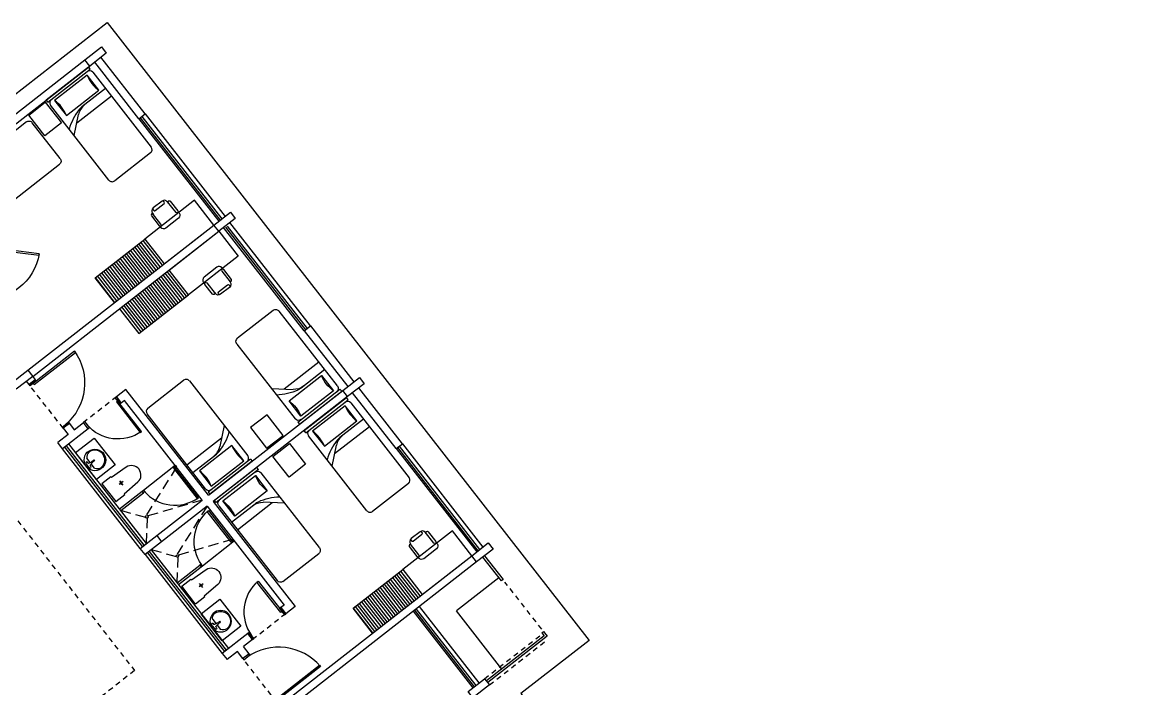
# Model space of a CAD drawing. Header units: metres. Extents: x 51 to 18146, y -212 to 18074.
# Drawn here: x 289.07 to 316.51, y 123.49 to 139.66 of the extents above; entities that cross this region are included whole.
import ezdxf
from ezdxf.enums import TextEntityAlignment as Align

# ---------------------------------------------------------------- set-up
doc = ezdxf.new("R2010")
doc.units = ezdxf.units.M
doc.linetypes.add('DASHED2', pattern=[0.375, 0.25, -0.125])
doc.linetypes.add('HIDDEN2', pattern=[0.1875, 0.125, -0.0625])
doc.layers.get('0').update_dxf_attribs({"color": 250})
doc.layers.add('NO', color=250, linetype='Continuous')
doc.layers.get('0').freeze()
doc.styles.add('ATT', font='romans.shx')

# ---------------------------------------------------------------- blocks, each defined once
blk = doc.blocks.new('B3')
for p, q in [((-0.0001959999999999, -0.000219), (-0.0002059999999999, -0.000219)), ((-5.03486358102e-05, -0.0003), (5.03486358102e-05, -0.0003)), ((0, -0.0003503486358102), (0, -0.0002520082186106)), ((0.0002059999999999, -0.000219), (0.0001959999999999, -0.000219))]:
    blk.add_line(p, q)
blk.add_lwpolyline([(-0.0002159999999999, -0.000219), (-0.0002159999999999, 0), (0.0002160000000001, -1e-16), (0.0002159999999999, -0.000219), (0.0001959999999999, -0.000219), (0.0001799892737781, -0.0005637399269904, -0.9237221169889476), (-0.0001799892737781, -0.0005637399269904), (-0.0001959999999999, -0.000219)], format="xyb", close=True)
blk.add_circle((0, -0.0003), 2e-05)
blk = doc.blocks.new('B1')
for p, q in [((-0.0001415971398017, -0.000124), (-1.94043751167e-05, -0.000124)), ((-6.29496485749e-05, -7.67153968206e-05), (-3.93239013624e-05, -7.67153968206e-05)), ((-2.51743179051e-05, -0.0002115), (2.51743179051e-05, -0.0002115)), ((0, -0.0002366743179051), (0, -0.0001875041093053)), ((1.94043751169e-05, -0.000124), (0.0001415971398017, -0.000124)), ((3.93239013652e-05, -7.67153968206e-05), (6.29496485751e-05, -7.67153968206e-05))]:
    blk.add_line(p, q)
for centre, radius in [((0, -0.0002415), 0.0002415), ((0, -0.0002115), 1e-05)]:
    blk.add_circle(centre, radius)
for centre, radius, start, end in [((-6.12184111592e-05, -0.0002645774370347), 0.0001619344182731, 119.7598619139509, 171.8068264297613), ((0, -0.0002415), 0.0002215, 179.9999989439899, 8.194265055e-07), ((-6.29496485749e-05, -5.69062837552e-05), 1.98091130654e-05, 103.3836773934596, 270.0000000001693), ((0, -0.0004192787741239), 0.0003875729818072, 79.96494119364827, 100.0350588063517), ((-3.93239013624e-05, -8.8660146477e-05), 1.19447496565e-05, 18.09535504619785, 90), ((-0.0005623570317512, -0.0002226317528119), 0.0005518385724188, 6.022547126617019, 14.44770311294825), ((0, -0.0001657729052949), 1.36040385439e-05, 175.6157637962072, 4.384236203792757), ((0.0005623570317487, -0.0002226317528118), 0.000551838572416, 165.5522968869096, 173.9774528733635), ((3.93239013652e-05, -8.8660146477e-05), 1.19447496565e-05, 90, 161.9046449536466), ((6.29496485751e-05, -5.69062837552e-05), 1.98091130654e-05, 270, 76.61632260654042), ((6.12184111592e-05, -0.0002645774370347), 0.0001619344182731, 8.193173570238732, 60.24013808604904)]:
    blk.add_arc(centre, radius, start, end)
blk = doc.blocks.new('12PBED02')
at = {"color": 0, "linetype": 'ByBlock'}
for p, q in [((0, 0), (0, 39)), ((2, 39), (0, 39)), ((2, 0), (2, 39)), ((18, 34.5), (4, 34.5)), ((4, 34.5), (4, 4.5)), ((5, 39), (74, 39)), ((18, 4.5), (18, 34.5)), ((20, 39), (20, 17.28474)), ((27, 39), (27, 7)), ((77, 36), (77, 3)), ((32.861232, 0.01414299999999), (22.821743, 11.93391499999998)), ((2, 0), (0, 0)), ((4, 4.5), (18, 4.5)), ((74, 0), (5, 0))]:
    blk.add_line(p, q, dxfattribs=at)
for centre, radius, start, end in [((5, 36), 3, 90, 180), ((11, 58.5), 25, 253.739795, 286.260205), ((74, 36), 3, 0, 90), ((32, 19.66434899999999), 12, 180, 220.10593), ((32, 17.28474), 12, 180, 193.392796), ((59.913793, 23.93103400000001), 40.69412999999999, 193.392796, 216.020234), ((5, 3), 3, 180, 270), ((11, -19.5), 25, 73.739795, 106.260205), ((74, 3), 3, 270, 0)]:
    blk.add_arc(centre, radius, start, end, dxfattribs=at)
at = {"color": 0, "linetype": 'ByBlock', "style": 'ATT'}
for tag, flags, p in [('ITEM', 3, (49, 25)), ('ROOM_NUMBER', 1, (49, 10.5))]:
    blk.add_attdef(tag, text='', height=6, dxfattribs=dict(at, flags=flags)).set_placement(p, align=Align.CENTER)
blk = doc.blocks.new('Silla de escritorio 2')
for points in [[(4.068329749366641, 0.660517147558783), (4.068297100695327, 0.6605121246862731, -0.4142135623730951), (4.068207100695326, 0.660602124686273), (4.068207100695326, 0.6609921246862731, -0.4142135623730945), (4.068297100695327, 0.6610821246862731), (4.068329749366641, 0.661077101813763)], [(4.068651834279518, 0.6605666990838409), (4.068687100695327, 0.6605721246862731, 0.4142135623730951), (4.068777100695326, 0.6606621246862731), (4.068777100695326, 0.660932124686273, 0.4142135623730945), (4.068687100695327, 0.661022124686273), (4.068651834279518, 0.6610275502887051)], [(4.068771953509068, 0.660962124686273), (4.068729527102197, 0.660962124686273, 0.4142135623730948), (4.068699527102197, 0.660932124686273), (4.068699527102197, 0.6606621246862731, 0.414213562373095), (4.068729527102197, 0.660632124686273), (4.068771953509068, 0.660632124686273)]]:
    blk.add_lwpolyline(points, format="xyb")
for points in [[(4.068652503220555, 0.6610875502887053), (4.068352503220554, 0.6610875502887053, 1), (4.068352503220554, 0.6610275502887051), (4.068682503220554, 0.6610275502887051), (4.068682503220554, 0.661057550288705, 0.4142135623730951)], [(4.068682503220554, 0.6605666990838409), (4.068682503220554, 0.660536699083841, -0.4142135623730951), (4.068652503220555, 0.660506699083841), (4.068352503220554, 0.660506699083841, -1), (4.068352503220554, 0.6605666990838409)]]:
    blk.add_lwpolyline(points, format="xyb", close=True)
blk = doc.blocks.new('*U86')
for points in [[(1.029999999166467, 0.815000000244471), (1.029999996945262, 0.0750000011175864), (0.9999999969173224, 0.0750000011175864), (0.9999999983236204, 0.8150000021071161)], [(0.2599999974411915, 2.1047894e-09), (0.2899999974691312, 2.421442e-10), (0.2899999986332846, 0.1499999987520281), (0.2599999988381756, 0.1499999987520282)], [(1.029999997410923, -7e-16), (1.059999996973201, -7e-16), (1.059999998020939, 0.149999996647238), (1.029999998691492, 0.1500000003725283)]]:
    blk.add_lwpolyline(points, close=True)
blk.add_arc((1.063106039221723, 0.0418939605297716), 0.7738145518450111, 92.45202878089133, 177.5479710811707)
blk = doc.blocks.new('*U101')
for points in [[(1.029999998924323, 1.075000000596045), (1.029999996945262, 0.0750000011175864), (0.9999999969173224, 0.0750000011175864), (0.999999998081477, 1.07500000245869)], [(-2.910383e-09, 1.8626459e-09), (0.0299999971175566, 7e-16), (0.0299999982817101, 0.1499999985098846), (-1.513399e-09, 0.1499999985098847)], [(1.029999997410923, -7e-16), (1.059999996973201, -7e-16), (1.059999998020939, 0.149999996647238), (1.029999998691492, 0.1500000003725283)]]:
    blk.add_lwpolyline(points, close=True)
blk.add_arc((1.074737891540606, 0.0302621087428429), 1.045695340698735, 92.45202878089133, 177.5479710811707)
blk = doc.blocks.new('*U102')
for points in [[(1.029999998924323, 1.075000000596045), (1.029999996945262, 0.0750000011175864), (0.9999999969173224, 0.0750000011175864), (0.999999998081477, 1.07500000245869)], [(-2.910383e-09, 1.8626459e-09), (0.0299999971175566, 7e-16), (0.0299999982817101, 0.1499999985098846), (-1.513399e-09, 0.1499999985098847)], [(1.029999997410923, -7e-16), (1.059999996973201, -7e-16), (1.059999998020939, 0.149999996647238), (1.029999998691492, 0.1500000003725283)]]:
    blk.add_lwpolyline(points, close=True)
blk.add_arc((1.074737891540606, 0.0302621087428429), 1.045695340698735, 92.45202878089133, 177.5479710811707)
blk = doc.blocks.new('*U105')
for points in [[(1.029999999166467, 0.815000000244471), (1.029999996945262, 0.0750000011175864), (0.9999999969173224, 0.0750000011175864), (0.9999999983236204, 0.8150000021071161)], [(0.2599999974411915, 2.1047894e-09), (0.2899999974691312, 2.421442e-10), (0.2899999986332846, 0.1499999987520281), (0.2599999988381756, 0.1499999987520282)], [(1.029999997410923, -7e-16), (1.059999996973201, -7e-16), (1.059999998020939, 0.149999996647238), (1.029999998691492, 0.1500000003725283)]]:
    blk.add_lwpolyline(points, close=True)
blk.add_arc((1.063106039221723, 0.0418939605297716), 0.7738145518450111, 92.45202878089133, 177.5479710811707)
blk = doc.blocks.new('*U106')
for points in [[(0.0299999992986966, 0.1499999967526713), (-2.635818e-10, 0.1499999966472385), (-7.841559e-10, -2e-16), (0.0299999985452919, -3.6198577e-09)], [(0.0300000015633049, -0.925000003843375), (0.0300000000279397, 0.0749999956350843), (0.0600000000558795, 0.074999995740517), (0.0600000024061515, -0.9250000056005875)], [(1.059999999620002, 0.149999998509884), (1.029999999592063, 0.1500000002670964), (1.029999998955073, 1.7572125e-09), (1.059999998750182, 1.8626453e-09)]]:
    blk.add_lwpolyline(points, close=True)
blk.add_arc((-0.0147378947246326, 0.1197378878525996), 1.045695340698735, 272.4520289822531, 357.5479712825325)
blk = doc.blocks.new('*U93')
for points in [[(0.2599999973709028, 0.094999998063903), (0.2899999973988425, 0.0950000000319809), (0.2899999987035729, 0.0549999991006583), (0.2599999989084639, 0.0549999989952255)], [(1.030000001767141, -0.6649999999773748), (1.029999996945262, 0.0749999991495099), (0.9999999969173222, 0.0749999990440772), (1.000000000924294, -0.6650000019454528)], [(1.029999997340634, 0.0950000019434777), (1.059999996902913, 0.0950000020489105), (1.059999998091228, 0.0550000039115556), (1.02999999876178, 0.0550000000808325)]]:
    blk.add_lwpolyline(points, close=True)
blk.add_arc((1.063106039105374, 0.1081060398536734), 0.7738145518450109, 182.452029120191, 267.5479714204703)
blk = doc.blocks.new('*U108')
for points in [[(0.2599999973709028, 0.094999998063903), (0.2899999973988425, 0.0950000000319809), (0.2899999987035729, 0.0549999991006583), (0.2599999989084639, 0.0549999989952255)], [(1.030000001767141, -0.6649999999773748), (1.029999996945262, 0.0749999991495099), (0.9999999969173222, 0.0749999990440772), (1.000000000924294, -0.6650000019454528)], [(1.029999997340634, 0.0950000019434777), (1.059999996902913, 0.0950000020489105), (1.059999998091228, 0.0550000039115556), (1.02999999876178, 0.0550000000808325)]]:
    blk.add_lwpolyline(points, close=True)
blk.add_arc((1.063106039105374, 0.1081060398536734), 0.7738145518450109, 182.452029120191, 267.5479714204703)

msp = doc.modelspace()

# ---------------------------------------------------------------- hatches: boundary and pattern name
at = {"layer": 'NO'}
h = msp.add_hatch(dxfattribs=at)
h.set_pattern_fill('_USER', color=256, scale=0.0636669113636356, angle=127.9519659748872, pattern_type=0)
h.set_pattern_definition([(127.9519659748872, (557.27354602695, 432.1511847379575), (-0.0502030542698506, -0.0391551905187993), [])])
h.paths.add_polyline_path([(292.0405018841497, 134.4054434569071), (292.5103497384331, 133.8030253062953), (291.3054764372264, 132.8633007347223), (290.8356285778031, 133.4657188851738)])
h = msp.add_hatch(dxfattribs=at)
h.set_pattern_fill('_USER', color=256, scale=0.0636669113636356, angle=127.9519659748872, pattern_type=0)
h.set_pattern_definition([(127.9519659748872, (563.538390935401, 424.118677554992), (-0.0502030542698506, -0.0391551905187993), [])])
h.paths.add_polyline_path([(293.0976776039064, 133.0499794869308), (292.6278297467368, 133.6523976354519), (291.4229564447526, 132.7126730648761), (291.892804300463, 132.1102549114751)])
h = msp.add_hatch(dxfattribs=at)
h.set_pattern_fill('_USER', color=256, scale=0.0636669113636356, angle=127.9519659748872, pattern_type=0)
h.set_pattern_definition([(127.9519659748872, (563.5383765139514, 424.1186960548835), (-0.0502030542698506, -0.0391551905187993), [])])
h.paths.add_polyline_path([(298.3053323711471, 126.3729547738299), (298.7751802254347, 125.7705366232214), (297.5703069242281, 124.8308120516484), (297.1004590647787, 125.4332302021331)])

# ---------------------------------------------------------------- linework, layer by layer
for p, q in [((286.0645473485153, 135.2350085707697), (290.5828222354803, 138.7589757198111)), ((287.1358709463126, 135.828348031835), (290.7002878067173, 138.6083665561357)), ((291.8936273542598, 137.3267753276816), (290.8207751356408, 138.7023390152672)), ((292.0442365216938, 137.4442409027519), (290.9713842973415, 138.819804591906)), ((291.8936273542598, 137.3267753276816), (292.0442365216938, 137.4442409027519)), ((291.8936273542598, 137.3267753276816), (293.8357248041177, 134.8367038449555)), ((291.9237491914359, 137.3502684455196), (293.8658466409531, 134.8601969536012)), ((291.9639116348639, 137.3815925979193), (293.9060090843853, 134.8915211060042)), ((292.0442365216938, 137.4442409027519), (293.9863339712328, 134.9541694107971)), ((289.1969625860113, 131.2187642321129), (293.7152374730496, 134.7427313781647)), ((296.0615590680159, 132.2934075333058), (294.103799577763, 134.8035602772672)), ((289.3144281659804, 131.0681550632211), (293.8327030439126, 134.5921222141976)), ((295.9109499005818, 132.1759419582354), (293.9531903846511, 134.6860946705171)), ((293.998974288219, 134.6895065680284), (295.9410717377361, 132.1994350761099)), ((294.0391367316469, 134.720830720428), (295.9812341811683, 132.2307592285129)), ((290.8356285778031, 133.4657188851738), (292.0405018860192, 134.4054434583652)), ((291.3054908697408, 132.8632822299905), (290.8356285778031, 133.4657188851738)), ((291.892804300463, 132.1102549114751), (293.0976776057759, 133.0499794883889)), ((291.4229420122383, 132.7126915696079), (291.892804300463, 132.1102549114751)), ((295.9109499005818, 132.1759419582354), (296.0615590680159, 132.2934075333058)), ((296.0615590680159, 132.2934075333058), (297.1187492113134, 130.9379250620757)), ((295.9109499005818, 132.1759419582354), (296.9681400437804, 130.8204594929149)), ((291.5797084355754, 130.7517960263222), (291.3487743856293, 130.5716821528337)), ((293.5844541891934, 128.181399656531), (291.5797084355754, 130.7517960263222)), ((293.5844541891934, 128.181399656531), (296.8476527163523, 130.7264870349499)), ((298.1427957784124, 129.3143678778), (297.0856056310657, 130.6698503477964)), ((298.2934049458505, 129.4318334528736), (297.2362147927664, 130.7873159244352)), ((291.4662399554842, 130.4210729911273), (291.3487743856293, 130.5716821528337)), ((291.5465648412143, 130.4837212950485), (291.4662399554842, 130.4210729911273)), ((293.433845027932, 128.0639340802883), (291.5465648412143, 130.4837212950485)), ((296.9651182847556, 130.5758778751045), (293.7019197625374, 128.0307904855189)), ((290.2071665075953, 129.9235254355548), (290.056557342888, 129.8060598656579)), ((290.0565573490908, 129.8060598644555), (290.1740229184229, 129.6554507005238)), ((290.2071665023787, 129.923525434533), (290.3246320836211, 129.7729162678636)), ((290.3246320836211, 129.7729162678636), (290.5455255196478, 129.945199103857)), ((290.6629910889817, 129.7945899447375), (290.5455255177782, 129.9451991023988)), ((290.1740229184229, 129.6554507005238), (289.9230076418352, 129.459674743999)), ((290.6629910899939, 129.7945899424801), (290.0404732140724, 129.3090655811571)), ((290.0404732140724, 129.3090655811571), (289.9230076418352, 129.459674743999)), ((291.9277533970469, 126.8892783634774), (290.0404732140724, 129.3090655811571)), ((291.9829767550081, 126.9323490746537), (290.0956965712892, 129.3521362884388)), ((292.0231391975386, 126.9636732263534), (290.1358590157837, 129.3834604415099)), ((292.078362560742, 127.0067439356316), (290.1910823744463, 129.4265311537143)), ((298.1427957784124, 129.3143678778), (298.2934049458505, 129.4318334528736)), ((298.1427957784124, 129.3143678778), (300.1005552995425, 126.8042151774847)), ((298.1729176334766, 129.3378610096431), (300.1306771590749, 126.8277082961888)), ((298.2130800769045, 129.3691851620428), (300.1708396025028, 126.8590324485884)), ((298.2934049458505, 129.4318334528736), (300.2511644810489, 126.9216807496328)), ((292.0029107723355, 128.304355476435), (292.7459159906163, 128.8838522743345)), ((291.4205553557473, 127.850155246776), (291.9727889414188, 128.2808623604321)), ((291.4518795093607, 127.8099928027513), (292.0041131383012, 128.2406998628657)), ((292.3293778340392, 127.2025198895901), (293.433845027932, 128.0639340802883)), ((293.5513105959391, 127.9133249170872), (292.4468434020464, 127.051910726389)), ((293.5513105959391, 127.9133249170872), (295.4229287064802, 125.5136189211157)), ((293.7019197625374, 128.0307904855189), (295.6910034400561, 125.4804753315301)), ((292.1004423229935, 126.781739911489), (293.9720604338328, 124.3820339122223)), ((292.1406047688711, 126.8130640627525), (294.0122228784143, 124.4133580651475)), ((292.1958281330092, 126.8561347727596), (294.0674462397596, 124.4564287768251)), ((293.4359906997438, 126.4669236063751), (294.1789959184982, 127.046420404644)), ((292.0452189677849, 126.7386692054531), (293.9168370779341, 124.3389632061291)), ((295.4617930706223, 123.1862755501679), (299.9800679600512, 126.7102426950908)), ((300.0975335618101, 126.5596334905423), (295.579258644759, 123.0356663887541)), ((292.8223111748189, 126.0528859102018), (293.374544742528, 126.483593045929)), ((292.8536353279672, 126.0127234658142), (293.4058689393847, 126.4434305483959)), ((297.1004590647787, 125.4332302021331), (298.3053323730207, 126.3729547752913)), ((300.6396946561042, 126.1750685375475), (299.6055117053759, 125.3684716034947)), ((295.4229287064802, 125.5136189211157), (295.3426038226671, 125.4509706156961)), ((295.3426038226671, 125.4509706156961), (295.4600693887573, 125.3003614539933)), ((295.6910034400561, 125.4804753315301), (295.4600693887573, 125.3003614539933)), ((297.5703213567424, 124.8307935469165), (297.1004590647787, 125.4332302021331)), ((298.6316043478596, 125.4163019762398), (300.0803464008776, 123.5587889630421)), ((300.1606712794237, 123.6214372640864), (298.7119292301839, 125.4789502774514)), ((300.0100621147939, 123.5039716912032), (298.5613200641024, 125.3614847064294)), ((298.5914419044575, 125.3849778238069), (300.0401839574579, 123.5274648106489)), ((300.7057725164984, 123.9577658289102), (299.6055117053759, 125.3684716034947)), ((294.53935496372, 124.8244875721523), (293.9168370779341, 124.3389632061291)), ((294.6568205218586, 124.673878428355), (294.435927072774, 124.5015955880037)), ((294.6568205218586, 124.673878428355), (294.5393551284458, 124.8244876974208)), ((293.9168370779341, 124.3389632061291), (294.0343026449331, 124.1883540451885)), ((294.2853179259818, 124.3841299989921), (294.0343026449331, 124.1883540451885)), ((294.4184455696459, 124.2134396186281), (294.2853179259818, 124.3841299989921)), ((294.5690547297784, 124.3309051789701), (294.4184455686638, 124.2134396208554)), ((294.5690547297784, 124.3309051789701), (294.435927072774, 124.5015955880037))]:
    msp.add_line(p, q, dxfattribs=at)
at = {"layer": 'NO', "linetype": 'HIDDEN2'}
for p, q in [((290.0565573499203, 129.806059863392), (289.2264673105332, 130.8703646152526)), ((291.3487743871327, 130.5716821509061), (290.5455255196478, 129.945199103857)), ((301.6783144050975, 124.9262148689535), (300.7855761443971, 126.0708445625075)), ((295.4600693898636, 125.3003614780013), (294.6568205221177, 124.6738784280226)), ((300.2911992219245, 123.7232407634394), (301.6667629207379, 124.7960929958734)), ((300.4086647936728, 123.5726316008043), (301.7842284924821, 124.645483833235)), ((295.2485356415704, 123.1491348229763), (294.4184456200503, 124.2134396609337))]:
    msp.add_line(p, q, dxfattribs=at)
at = {"layer": 'NO', "linetype": 'DASHED2'}
for p, q in [((292.8073619765507, 128.867182947408), (292.0653524375067, 127.6829005941555)), ((293.4338450251277, 128.0639340781011), (292.1100315615182, 127.6773766628885)), ((293.5513105959391, 127.9133249170872), (292.8093010602678, 126.7290425604785)), ((292.0598285102729, 127.6382214717663), (291.4518795093607, 127.8099928027513)), ((292.0783625560208, 127.0067439349427), (292.1045076309374, 127.6326975409356)), ((294.1777936474194, 127.1100760440579), (292.8539801828017, 126.723518631106)), ((292.8037771296396, 126.684363441482), (292.1958281302049, 126.8561347705725)), ((292.8223111773302, 126.0528859031269), (292.8484562522468, 126.6788395091198))]:
    msp.add_line(p, q, dxfattribs=at)
at = {"layer": 'NO'}
for points in [[(275.8750090112174, 132.2937475467116), (282.2814569775037, 137.2903696819777), (284.4741476606523, 134.4789986225698), (291.1210417581843, 139.6631534089207), (302.8284199419691, 124.6524706380742), (301.1717193208495, 123.3603494835421), (309.849686621443, 112.233843428864), (312.7016642206122, 113.4416153428264), (316.511085025742, 104.4462224852363), (297.6919633298999, 96.47659238867983), (297.5429866242206, 96.82839007908144)], [(289.3144281659804, 131.0681550632211), (289.377076458919, 130.9878301754667), (289.2264673087385, 130.8703646138529), (289.1638190067467, 130.9506894990366)], [(300.2883051582403, 126.708423279025), (300.7385898377041, 126.131088168442), (300.6984273942762, 126.0997640160423), (300.2481427148082, 126.677099126622)], [(301.6851381976431, 124.8346470464291), (301.7253006388418, 124.8659712016871), (301.8114420571316, 124.7555244833578), (300.3655940684948, 123.6278549766494)], [(301.6851381954138, 124.8346470492874), (301.7399554613247, 124.7643627743422), (300.3342699161118, 123.6680174200303)]]:
    msp.add_lwpolyline(points, dxfattribs=at)
for points in [[(290.9844466669849, 139.0722172356035), (291.1019122354356, 138.9216080728018), (290.7002878002653, 138.6083665511035), (290.5828222318662, 138.7589757109521)], [(289.6196704624977, 137.7281500425711), (290.0112223708779, 137.2261194963509), (289.6095979314001, 136.91287797728), (289.2180460293218, 137.4149085163882)], [(293.2453751887663, 135.3451680302845), (292.0405018841497, 134.4054434569071), (292.510364168433, 133.8030068047873), (293.7152374730496, 134.7427313781647)], [(294.1168619086377, 135.0559729031822), (294.2343274790354, 134.9053637388522), (293.8327030439126, 134.5921222141976), (293.7152374730496, 134.7427313781647)], [(294.3025509085147, 133.9897040603017), (293.0976776039064, 133.0499794869308), (292.6278153167888, 133.6524161368934), (293.8326886214012, 134.5921407102676)], [(289.1969625860113, 131.2187642321129), (289.3144281659804, 131.0681550632211), (288.9128037231556, 130.7549135445863), (288.7953381585944, 130.9055227014416)], [(297.249277146625, 131.0397285648552), (297.366742723665, 130.889119399719), (296.9651182847556, 130.5758778751045), (296.8476527163523, 130.7264870349499)], [(295.3987125331357, 129.6338392537304), (295.0071606256902, 130.1358698006796), (294.6055361949523, 129.8226282704113), (294.9970880970306, 129.320597731303)], [(290.807361668865, 129.5680750476783), (291.3163791409705, 128.9154353379644), (290.8645516488475, 128.5630386266791), (290.3555341807564, 129.2156783245038)], [(295.5524699550859, 129.4366982939386), (295.9440218634659, 128.9346677477184), (295.5423974239883, 128.6214262286473), (295.15084552191, 129.1234567677556)], [(292.3293778340392, 127.2025198895901), (292.4468434020464, 127.051910726389), (292.0452189677849, 126.7386692054531), (291.9277533970469, 126.8892783634774)], [(299.5102056757638, 127.3126793472074), (298.3053323711471, 126.3729547738299), (298.7751946554346, 125.7705181217134), (299.9800679600512, 126.7102426950908)], [(300.3816923909141, 127.0234842194162), (300.4991579626385, 126.8728750591678), (300.097533526064, 126.5596335363743), (299.9800679600512, 126.7102426950908)], [(293.8614665358941, 125.6522368040874), (294.3704840084649, 124.9995970947363), (293.918656516346, 124.6472003834543), (293.4096390467733, 125.2998400831702)], [(300.2911992205676, 123.7232407593879), (300.4086647947044, 123.5726315979741), (300.0070403568287, 123.2593900681791), (299.8895747845141, 123.4099992340074)]]:
    msp.add_lwpolyline(points, close=True, dxfattribs=at)
at = {"layer": 'NO', "linetype": 'HIDDEN2'}
msp.add_lwpolyline([(288.5378180626801, 128.0885926810693), (291.7896297339646, 123.9192635123214), (288.6469168653237, 121.4681472842372), (285.3951051940392, 125.6374764529851)], close=True, dxfattribs=at)
at = {"layer": 'NO'}
for centre in [(292.0849300363908, 127.657799066217), (292.8288786562228, 126.7039410362956)]:
    msp.add_circle(centre, 0.0318334556818178, dxfattribs=at)

# ---------------------------------------------------------------- block references
for name, p, xscale, yscale, zscale, rotation in [('12PBED02', (289.645297354575, 137.7855410753448), 0.0334044573906928, 0.0334044573906928, 0.0334044573906928, 307.9519659315772), ('12PBED02', (287.2141813272778, 135.7279419233087), -0.0334044573906928, 0.0334044573906928, 0.0334044573906928, 217.9519659309483), ('Silla de escritorio 2', (3331.631191200717, -2681.462151920614), 1005.267021531602, 1005.267021531602, 1005.267021531602, 127.9519659315773), ('*U106', (288.3106853491219, 134.2310891130715), -1.273338227272712, 1.273338227272712, 1.273338227272712, 82.95196549489518), ('Silla de escritorio 2', (-1697.692957887107, 3766.914935552089), -1005.267021531602, 1005.267021531602, 1005.267021531602, 127.9519659742579), ('12PBED02', (295.7926478334403, 129.9036800558148), -0.0334044573906928, 0.0334044573906928, 0.0334044573906928, 307.951965974258), ('*U101', (290.0565573462392, 129.8060598652248), -1.273338227272712, 1.273338227272712, 1.273338227272712, 307.951965974258), ('12PBED02', (294.6425096160059, 129.0066453644162), 0.0334044573906928, 0.0334044573906928, 0.0334044573906928, 127.9519659748869), ('*U86', (290.2844696393056, 129.7415921140234), -1.273338227272712, 1.273338227272712, 1.273338227272712, 217.9519659749022), ('12PBED02', (295.9101278415766, 129.7530523922709), 0.0334044573906928, 0.0334044573906928, 0.0334044573906928, 307.9519659315772), ('B1', (290.6198877829858, 128.8772645140289), 1082.337493181806, 1082.337493181806, 1082.337493181806, 127.9374751760951), ('B3', (291.1638508588326, 128.2416004988304), -1273.338227272712, 1273.338227272712, 1273.338227272713, 127.9374751103309), ('*U93', (291.7861279155476, 127.9818695732931), 1.273338227272711, 1.273338227272711, 1.273338227272711, 37.95196450819173), ('12PBED02', (294.7599896183098, 128.8560177083504), -0.0334044573906928, 0.0334044573906928, 0.0334044573906928, 127.9519659309483), ('*U108', (293.070418202692, 126.3352093498049), -1.273338227272712, 1.273338227272712, 1.273338227272712, 217.9519675634021), ('Silla de escritorio 2', (3337.896021687689, -2689.494640603657), 1005.267021531602, 1005.267021531602, 1005.267021531602, 127.9519659315773), ('B3', (293.103648476214, 125.7544777513336), 1273.338227272712, 1273.338227272712, 1273.338227272712, 127.9664568394426), ('*U105', (294.3957646459803, 124.4702714367645), 1.273338227272712, 1.273338227272712, 1.273338227272712, 37.95196622370059), ('B1', (293.6757138558828, 124.9592194153972), -1082.337493181806, 1082.337493181806, 1082.337493181806, 127.9664567736789), ('*U102', (294.418445571175, 124.2134396137805), 1.273338227272712, 1.273338227272712, 1.273338227272712, 307.951965974258)]:
    msp.add_blockref(name, p, dxfattribs=dict(at, xscale=xscale, yscale=yscale, zscale=zscale, rotation=rotation))

doc.saveas('drawing.dxf')
